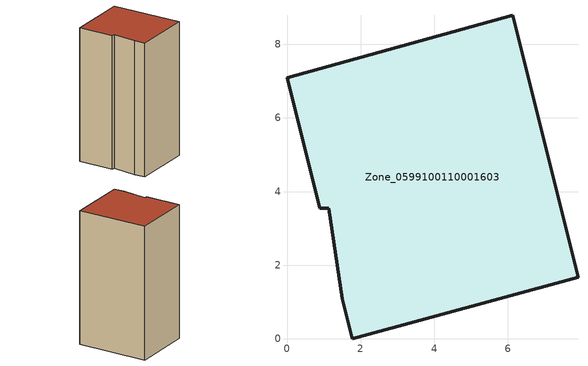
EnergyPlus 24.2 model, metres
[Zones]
Zone_0599100110001603
 floor ground (C_G): 1.77,0 1.5,1.09 1.14,3.55 0.89,3.54 0,7.09 6.12,8.79 7.9,1.67 z0
 wall outside (C_F): 1.77,0 7.9,1.67 6.12,8.79 0,7.09 0.89,3.54 1.14,3.55 1.5,1.09 1.77,0 z0:13.7
 roof outside (C_R): 1.5,1.09 1.77,0 7.9,1.67 6.12,8.79 0,7.09 0.89,3.54 1.14,3.55 z13.7
[BUILDING]
Pand.0599100110001603: North Axis=0; Terrain=City; Loads Convergence Tolerance Value=0.04; Temperature Convergence Tolerance Value=0.4; Solar Distribution=FullExterior; Maximum Number of Warmup Days=25; Minimum Number of Warmup Days=1
[Site:Location]
Rotterdam.The.Hague.AP_ZH_NLD Design_Conditions: Latitude=51.96; Longitude=4.45; Time Zone=1; Elevation=-4.5
[SITE:GROUNDTEMPERATURE:BUILDINGSURFACE]
18, 18, 18, 18, 18, 18, 18, 18, 18, 18, 18, 18
[MATERIAL] Thermal Absorptance=0.9; Solar Absorptance=0.7; Visible Absorptance=0.7
Name | Roughness | Thickness | Conductivity | Density | Specific Heat
G.TC.2015-2018 | MediumSmooth | 0.15 | 0.0428571 | 540 | 1210
F.TC.2015-2018 | Rough | 0.3 | 0.0666667 | 1920 | 840
R.TC.2015-2018 | MediumRough | 0.2 | 0.0333333 | 1500 | 1000
[CONSTRUCTION]
C_G: G.TC.2015-2018
C_F: F.TC.2015-2018
C_R: R.TC.2015-2018
[ZONE]
Zone_0599100110001603: Type=1; Multiplier=1; Ceiling Height=Autocalculate; Volume=Autocalculate; Floor Area=autocalculate; Part of Total Floor Area=Yes
[ZONEINFILTRATION:DESIGNFLOWRATE]
Infil_Zone_0599100110001603: Zone or ZoneList or Space or SpaceList=Zone_0599100110001603; Schedule=AlwaysOn; Design Flow Rate Calculation Method=Flow/Area; Flow Rate per Floor Area=0.0015; Constant Term Coefficient=1; Temperature Term Coefficient=0; Velocity Term Coefficient=0; Velocity Squared Term Coefficient=0
[HVACTEMPLATE:ZONE:IDEALLOADSAIRSYSTEM]
Zone_0599100110001603: Maximum Heating Supply Air Temperature=50; Minimum Cooling Supply Air Temperature=13; Maximum Heating Supply Air Humidity Ratio=0.0156; Minimum Cooling Supply Air Humidity Ratio=0.0077; Heating Limit=NoLimit; Cooling Limit=NoLimit; Dehumidification Control Type=ConstantSensibleHeatRatio; Cooling Sensible Heat Ratio=0.7; Dehumidification Setpoint=60; Humidification Control Type=None; Humidification Setpoint=30; Outdoor Air Method=None; Outdoor Air Flow Rate per Person=0.00944; Outdoor Air Flow Rate per Zone Floor Area=0; Outdoor Air Flow Rate per Zone=0; Demand Controlled Ventilation Type=None; Outdoor Air Economizer Type=NoEconomizer; Heat Recovery Type=None; Sensible Heat Recovery Effectiveness=0.7; Latent Heat Recovery Effectiveness=0.65
[ZONECONTROL:THERMOSTAT]
ThermostatControl_Zone_0599100110001603: Zone or ZoneList=Zone_0599100110001603; Control Type Schedule=DualSetpointControlType; Control 1=Thermostat_Zone_0599100110001603; Temperature Difference Between Cutout And Setpoint=0
[THERMOSTATSETPOINT:DUALSETPOINT]
Thermostat_Zone_0599100110001603: Heating Setpoint Temperature Schedule=HeatingSetpoint_Zone_0599100110001603; Cooling Setpoint Temperature Schedule=CoolingSetpoint_Zone_0599100110001603
[SCHEDULE:COMPACT]
HeatingSetpoint_Zone_0599100110001603: Through: 12/31, For: AllDays, Until: 24:00, 21
CoolingSetpoint_Zone_0599100110001603: Through: 12/31, For: AllDays, Until: 24:00, 24
DualSetpointControlType: Through: 12/31, For: AllDays, Until: 24:00, 4
AlwaysOn: Through: 12/31, For: AllDays, Until: 24:00, 1
